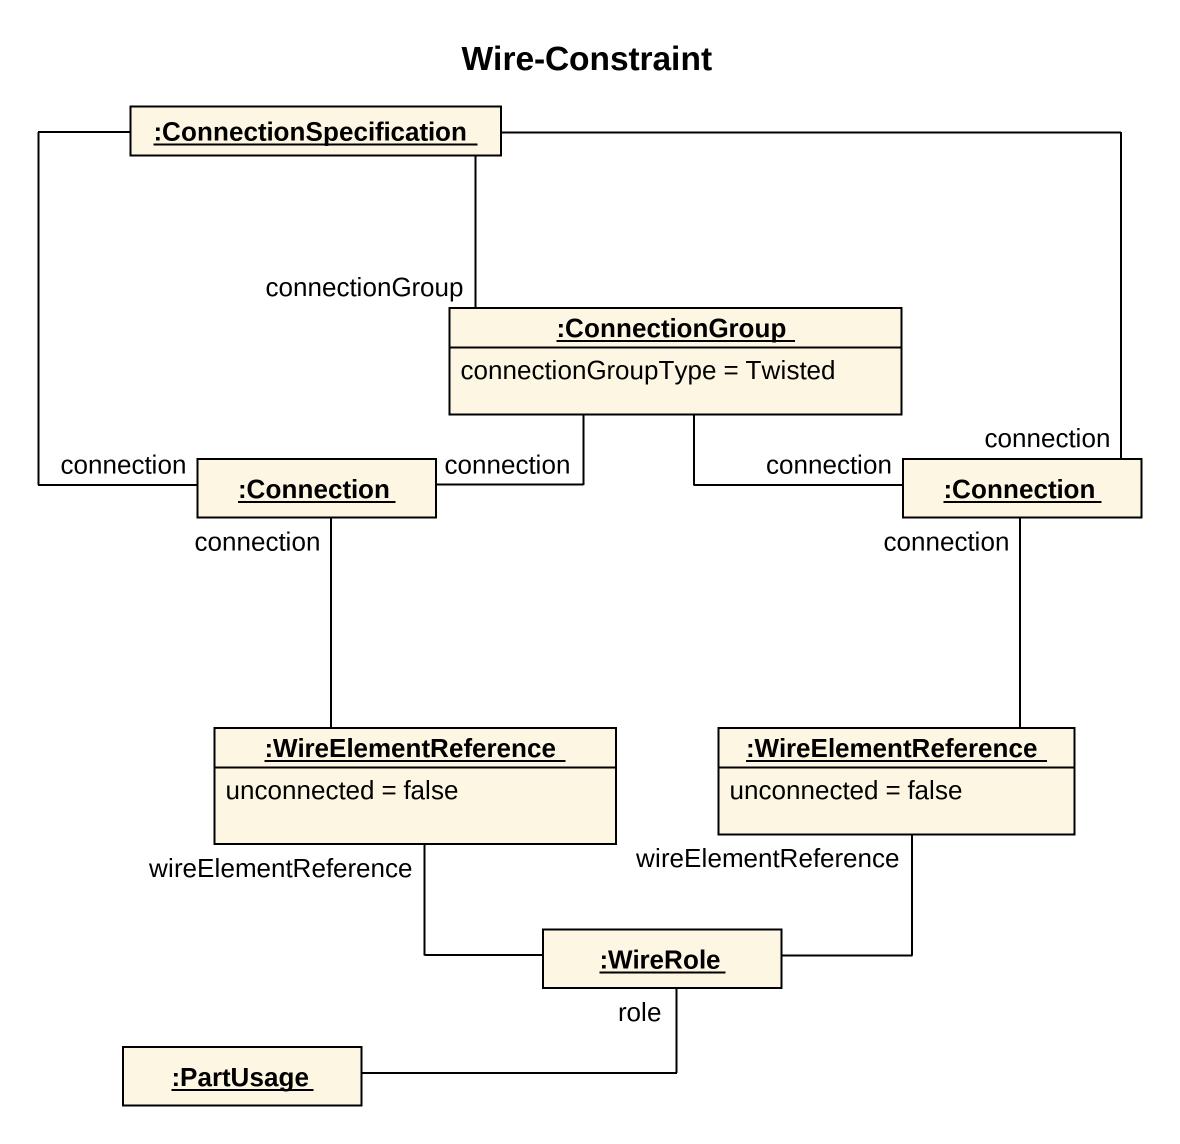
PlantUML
@startuml
title Wire-Constraint
hide circle
hide empty members
object ":ConnectionSpecification" as ConnectionSpecification
object ":ConnectionGroup" as ConnectionGroup {
  connectionGroupType = Twisted
}
object ":Connection" as Connection
object ":Connection" as Connection_2
object ":WireElementReference" as WireElementReference {
  unconnected = false
}
object ":WireElementReference" as WireElementReference_2 {
  unconnected = false
}
object ":WireRole" as WireRole
object ":PartUsage" as PartUsage
ConnectionSpecification -- ConnectionGroup : connectionGroup
ConnectionSpecification -- Connection : connection
ConnectionSpecification -right- Connection_2 : connection
ConnectionGroup -left- Connection : connection
ConnectionGroup -right- Connection_2 : connection
WireElementReference -up- Connection : connection
WireElementReference_2 -up- Connection_2 : connection
WireRole -up- WireElementReference : wireElementReference
WireRole -up- WireElementReference_2 : wireElementReference
PartUsage -right- WireRole : role
@enduml
